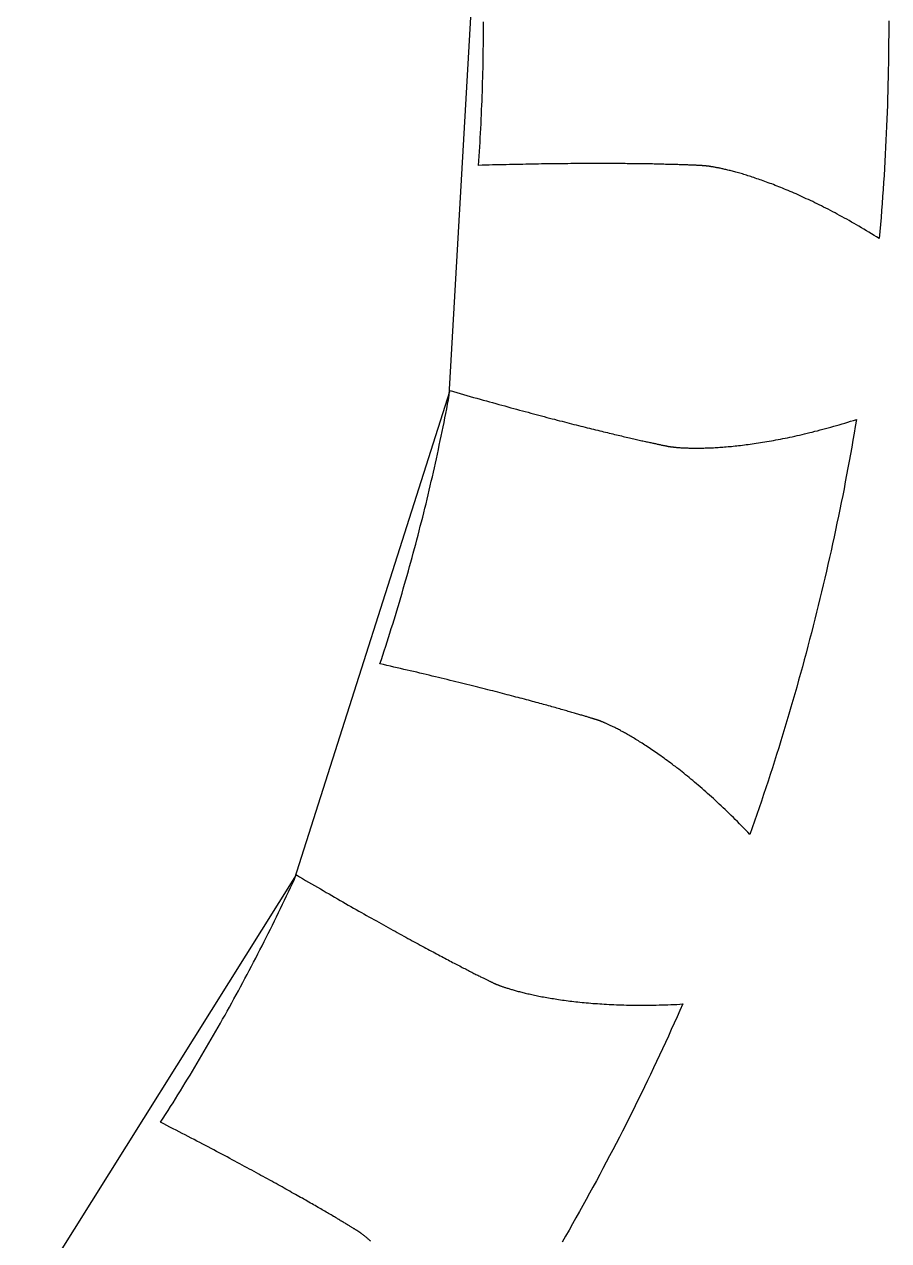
# Model space of a CAD drawing. Extents: x -27 to 27, y -27 to 27.
# Drawn here: x 17.4 to 27, y -13.5 to 0 of the extents above; entities that cross this region are included whole.
import ezdxf

# ---------------------------------------------------------------- set-up
doc = ezdxf.new("R2010")
doc.units = 0

msp = doc.modelspace()

# ---------------------------------------------------------------- linework, layer by layer
at = {"layer": 'CYCL_GEAR'}
for points in [[(21.25, -13.506), (21.243, -13.5), (21.235, -13.494), (21.228, -13.488), (21.221, -13.482), (21.215, -13.476), (21.208, -13.471), (21.202, -13.466), (21.196, -13.461), (21.19, -13.456), (21.184, -13.451), (21.178, -13.447), (21.173, -13.443), (21.168, -13.439), (21.163, -13.435), (21.158, -13.431), (21.154, -13.428), (21.149, -13.425), (21.145, -13.422), (21.141, -13.419), (21.138, -13.416), (21.134, -13.414), (21.131, -13.411), (21.128, -13.409), (21.125, -13.407), (21.122, -13.405), (21.12, -13.403), (21.118, -13.402), (21.116, -13.401), (21.114, -13.399), (21.112, -13.398), (21.111, -13.398), (21.11, -13.397), (21.109, -13.396), (21.109, -13.396), (21.108, -13.396), (21.108, -13.396), (21.108, -13.396), (21.108, -13.396), (21.108, -13.395), (21.107, -13.395), (21.106, -13.394), (21.105, -13.393), (21.103, -13.392), (21.101, -13.391), (21.099, -13.39), (21.097, -13.388), (21.094, -13.387), (21.091, -13.385), (21.088, -13.383), (21.084, -13.381), (21.081, -13.378), (21.076, -13.376), (21.072, -13.373), (21.067, -13.37), (21.062, -13.367), (21.057, -13.364), (21.052, -13.361), (21.046, -13.357), (21.04, -13.353), (21.033, -13.349), (21.027, -13.345), (21.02, -13.341), (21.013, -13.337), (21.005, -13.332), (20.997, -13.327), (20.989, -13.323), (20.981, -13.318), (20.972, -13.312), (20.963, -13.307), (20.954, -13.301), (20.945, -13.296), (20.935, -13.29), (20.925, -13.284), (20.914, -13.278), (20.904, -13.271), (20.893, -13.265), (20.881, -13.258), (20.87, -13.251), (20.858, -13.244), (20.846, -13.237), (20.834, -13.23), (20.821, -13.222), (20.808, -13.215), (20.795, -13.207), (20.781, -13.199), (20.767, -13.191), (20.753, -13.183), (20.739, -13.174), (20.724, -13.166), (20.709, -13.157), (20.694, -13.148), (20.679, -13.139), (20.663, -13.13), (20.647, -13.121), (20.63, -13.111), (20.614, -13.102), (20.597, -13.092), (20.579, -13.082), (20.562, -13.072), (20.544, -13.062), (20.526, -13.051), (20.507, -13.041), (20.489, -13.03), (20.47, -13.02), (20.45, -13.009), (20.431, -12.998), (20.411, -12.986), (20.391, -12.975), (20.37, -12.964), (20.35, -12.952), (20.329, -12.94), (20.307, -12.928), (20.286, -12.916), (20.264, -12.904), (20.242, -12.892), (20.219, -12.879), (20.197, -12.867), (20.174, -12.854), (20.15, -12.841), (20.127, -12.828), (20.103, -12.815), (20.079, -12.801), (20.054, -12.788), (20.029, -12.775), (20.004, -12.761), (19.979, -12.747), (19.954, -12.733), (19.928, -12.719), (19.901, -12.705), (19.875, -12.69), (19.848, -12.676), (19.821, -12.661), (19.794, -12.647), (19.766, -12.632), (19.739, -12.617), (19.71, -12.602), (19.682, -12.587), (19.653, -12.571), (19.624, -12.556), (19.595, -12.54), (19.565, -12.524), (19.535, -12.509), (19.505, -12.493), (19.475, -12.477), (19.444, -12.46), (19.413, -12.444), (19.382, -12.428), (19.35, -12.411), (19.319, -12.394), (19.286, -12.378), (19.254, -12.361), (19.221, -12.344), (19.188, -12.326), (19.155, -12.309), (19.122, -12.292), (19.088, -12.274), (19.054, -12.257), (19.019, -12.239), (18.985, -12.221), (18.95, -12.203), (18.915, -12.185), (18.943, -12.142), (18.97, -12.099), (18.998, -12.055), (19.025, -12.012), (19.053, -11.969), (19.08, -11.925), (19.107, -11.881), (19.134, -11.838), (19.161, -11.794), (19.188, -11.75), (19.215, -11.706), (19.242, -11.662), (19.268, -11.619), (19.295, -11.574), (19.321, -11.53), (19.347, -11.486), (19.373, -11.442), (19.4, -11.398), (19.425, -11.353), (19.451, -11.309), (19.477, -11.265), (19.503, -11.22), (19.528, -11.176), (19.554, -11.131), (19.579, -11.086), (19.604, -11.041), (19.63, -10.997), (19.655, -10.952), (19.68, -10.907), (19.705, -10.862), (19.729, -10.817), (19.754, -10.772), (19.778, -10.727), (19.803, -10.682), (19.827, -10.636), (19.851, -10.591), (19.876, -10.546), (19.9, -10.5), (19.924, -10.455), (19.947, -10.409), (19.971, -10.364), (19.995, -10.318), (20.018, -10.272), (20.042, -10.227), (20.065, -10.181), (20.088, -10.135), (20.111, -10.089), (20.134, -10.043), (20.157, -9.997), (20.18, -9.951), (20.203, -9.905), (20.225, -9.859), (20.248, -9.813), (20.27, -9.766), (20.292, -9.72), (20.314, -9.674), (20.336, -9.627), (20.358, -9.581), (20.38, -9.534), (20.402, -9.488), (22.13, -4.065), (22.168, -4.076), (22.205, -4.087), (22.243, -4.098), (22.28, -4.108), (22.317, -4.119), (22.353, -4.129), (22.39, -4.14), (22.426, -4.15), (22.462, -4.16), (22.497, -4.17), (22.532, -4.18), (22.567, -4.189), (22.602, -4.199), (22.636, -4.209), (22.67, -4.218), (22.704, -4.227), (22.737, -4.236), (22.771, -4.246), (22.803, -4.255), (22.836, -4.263), (22.868, -4.272), (22.9, -4.281), (22.932, -4.29), (22.964, -4.298), (22.995, -4.306), (23.026, -4.315), (23.056, -4.323), (23.086, -4.331), (23.116, -4.339), (23.146, -4.347), (23.175, -4.354), (23.205, -4.362), (23.233, -4.37), (23.262, -4.377), (23.29, -4.384), (23.318, -4.392), (23.346, -4.399), (23.373, -4.406), (23.4, -4.413), (23.427, -4.42), (23.453, -4.426), (23.479, -4.433), (23.505, -4.44), (23.53, -4.446), (23.556, -4.453), (23.58, -4.459), (23.605, -4.465), (23.629, -4.471), (23.653, -4.477), (23.677, -4.483), (23.7, -4.489), (23.723, -4.494), (23.746, -4.5), (23.769, -4.506), (23.791, -4.511), (23.813, -4.516), (23.834, -4.522), (23.855, -4.527), (23.876, -4.532), (23.897, -4.537), (23.917, -4.542), (23.937, -4.546), (23.957, -4.551), (23.976, -4.556), (23.995, -4.56), (24.014, -4.565), (24.032, -4.569), (24.051, -4.573), (24.068, -4.577), (24.086, -4.581), (24.103, -4.585), (24.12, -4.589), (24.136, -4.593), (24.153, -4.597), (24.169, -4.601), (24.184, -4.604), (24.2, -4.608), (24.215, -4.611), (24.229, -4.614), (24.244, -4.618), (24.258, -4.621), (24.271, -4.624), (24.285, -4.627), (24.298, -4.63), (24.31, -4.633), (24.323, -4.635), (24.335, -4.638), (24.347, -4.64), (24.358, -4.643), (24.369, -4.645), (24.38, -4.648), (24.391, -4.65), (24.401, -4.652), (24.411, -4.654), (24.42, -4.656), (24.43, -4.658), (24.439, -4.66), (24.447, -4.662), (24.455, -4.664), (24.463, -4.665), (24.471, -4.667), (24.478, -4.669), (24.485, -4.67), (24.492, -4.671), (24.498, -4.673), (24.504, -4.674), (24.51, -4.675), (24.515, -4.676), (24.52, -4.677), (24.525, -4.678), (24.53, -4.679), (24.534, -4.68), (24.537, -4.681), (24.541, -4.681), (24.544, -4.682), (24.547, -4.682), (24.549, -4.683), (24.551, -4.683), (24.553, -4.684), (24.555, -4.684), (24.556, -4.684), (24.557, -4.684), (24.557, -4.684), (24.557, -4.685), (24.557, -4.685), (24.557, -4.685), (24.558, -4.685), (24.558, -4.685), (24.559, -4.685), (24.561, -4.685), (24.562, -4.685), (24.564, -4.686), (24.566, -4.686), (24.568, -4.686), (24.571, -4.687), (24.574, -4.687), (24.577, -4.688), (24.581, -4.688), (24.584, -4.689), (24.588, -4.689), (24.593, -4.69), (24.597, -4.69), (24.602, -4.691), (24.607, -4.691), (24.612, -4.692), (24.618, -4.693), (24.624, -4.693), (24.63, -4.694), (24.637, -4.694), (24.644, -4.695), (24.651, -4.696), (24.658, -4.696), (24.666, -4.697), (24.673, -4.697), (24.682, -4.698), (24.69, -4.699), (24.699, -4.699), (24.708, -4.7), (24.717, -4.7), (24.727, -4.701), (24.736, -4.701), (24.747, -4.702), (24.757, -4.702), (24.768, -4.702), (24.779, -4.703), (24.79, -4.703), (24.801, -4.703), (24.813, -4.703), (24.825, -4.704), (24.837, -4.704), (24.85, -4.704), (24.863, -4.704), (24.876, -4.704), (24.89, -4.704), (24.903, -4.704), (24.917, -4.703), (24.932, -4.703), (24.946, -4.703), (24.961, -4.702), (24.976, -4.702), (24.991, -4.701), (25.007, -4.701), (25.023, -4.7), (25.039, -4.699), (25.055, -4.699), (25.072, -4.698), (25.089, -4.697), (25.106, -4.696), (25.124, -4.694), (25.142, -4.693), (25.16, -4.692), (25.178, -4.69), (25.197, -4.689), (25.216, -4.687), (25.235, -4.686), (25.254, -4.684), (25.274, -4.682), (25.294, -4.68), (25.314, -4.678), (25.334, -4.675), (25.355, -4.673), (25.376, -4.67), (25.397, -4.668), (25.419, -4.665), (25.441, -4.662), (25.463, -4.659), (25.485, -4.656), (25.507, -4.653), (25.53, -4.65), (25.553, -4.646), (25.577, -4.643), (25.6, -4.639), (25.624, -4.635), (25.648, -4.631), (25.672, -4.627), (25.697, -4.622), (25.722, -4.618), (25.747, -4.613), (25.772, -4.608), (25.798, -4.604), (25.823, -4.598), (25.849, -4.593), (25.876, -4.588), (25.902, -4.582), (25.929, -4.577), (25.956, -4.571), (25.983, -4.565), (26.011, -4.558), (26.039, -4.552), (26.066, -4.545), (26.095, -4.539), (26.123, -4.532), (26.152, -4.525), (26.181, -4.517), (26.21, -4.51), (26.239, -4.502), (26.269, -4.495), (26.299, -4.487), (26.329, -4.478), (26.359, -4.47), (26.389, -4.461), (26.42, -4.453), (26.451, -4.444), (26.482, -4.434), (26.514, -4.425), (26.545, -4.416), (26.577, -4.406), (26.609, -4.396), (26.641, -4.386), (26.629, -4.463), (26.616, -4.539), (26.602, -4.616), (26.589, -4.693), (26.575, -4.77), (26.561, -4.847), (26.547, -4.924), (26.533, -5), (26.518, -5.077), (26.504, -5.154), (26.489, -5.23), (26.473, -5.307), (26.458, -5.383), (26.442, -5.46), (26.426, -5.536), (26.41, -5.613), (26.394, -5.689), (26.377, -5.765), (26.36, -5.842), (26.343, -5.918), (26.326, -5.994), (26.309, -6.07), (26.291, -6.146), (26.273, -6.222), (26.255, -6.298), (26.237, -6.374), (26.218, -6.45), (26.2, -6.525), (26.181, -6.601), (26.161, -6.677), (26.142, -6.752), (26.122, -6.828), (26.103, -6.903), (26.082, -6.979), (26.062, -7.054), (26.042, -7.13), (26.021, -7.205), (26, -7.28), (25.979, -7.355), (25.957, -7.43), (25.936, -7.505), (25.914, -7.58), (25.892, -7.655), (25.87, -7.73), (25.847, -7.805), (25.825, -7.879), (25.802, -7.954), (25.779, -8.029), (25.755, -8.103), (25.732, -8.178), (25.708, -8.252), (25.684, -8.326), (25.66, -8.4), (25.636, -8.475), (25.611, -8.549), (25.586, -8.623), (25.561, -8.697), (25.536, -8.77), (25.51, -8.844), (25.485, -8.918), (25.459, -8.992), (25.435, -8.967), (25.412, -8.943), (25.389, -8.919), (25.366, -8.895), (25.343, -8.872), (25.32, -8.849), (25.297, -8.826), (25.275, -8.804), (25.252, -8.781), (25.23, -8.76), (25.207, -8.738), (25.185, -8.716), (25.163, -8.695), (25.141, -8.675), (25.119, -8.654), (25.097, -8.634), (25.075, -8.614), (25.054, -8.594), (25.032, -8.574), (25.011, -8.555), (24.989, -8.536), (24.968, -8.518), (24.947, -8.499), (24.927, -8.481), (24.906, -8.463), (24.885, -8.445), (24.865, -8.428), (24.845, -8.411), (24.824, -8.394), (24.804, -8.377), (24.784, -8.361), (24.765, -8.345), (24.745, -8.329), (24.726, -8.313), (24.706, -8.298), (24.687, -8.283), (24.668, -8.268), (24.649, -8.253), (24.631, -8.239), (24.612, -8.225), (24.594, -8.211), (24.576, -8.197), (24.558, -8.184), (24.54, -8.171), (24.522, -8.158), (24.505, -8.145), (24.487, -8.132), (24.47, -8.12), (24.453, -8.108), (24.436, -8.096), (24.42, -8.084), (24.403, -8.073), (24.387, -8.062), (24.371, -8.051), (24.355, -8.04), (24.339, -8.03), (24.323, -8.019), (24.308, -8.009), (24.293, -7.999), (24.278, -7.99), (24.263, -7.98), (24.248, -7.971), (24.234, -7.962), (24.22, -7.953), (24.206, -7.945), (24.192, -7.936), (24.178, -7.928), (24.165, -7.92), (24.152, -7.912), (24.139, -7.904), (24.126, -7.897), (24.113, -7.89), (24.101, -7.882), (24.089, -7.876), (24.077, -7.869), (24.065, -7.862), (24.054, -7.856), (24.042, -7.85), (24.031, -7.844), (24.02, -7.838), (24.01, -7.832), (23.999, -7.827), (23.989, -7.821), (23.979, -7.816), (23.969, -7.811), (23.96, -7.806), (23.951, -7.802), (23.941, -7.797), (23.933, -7.793), (23.924, -7.789), (23.916, -7.785), (23.908, -7.781), (23.9, -7.777), (23.892, -7.774), (23.885, -7.77), (23.877, -7.767), (23.87, -7.764), (23.864, -7.761), (23.857, -7.758), (23.851, -7.755), (23.845, -7.752), (23.839, -7.75), (23.834, -7.748), (23.828, -7.745), (23.823, -7.743), (23.819, -7.741), (23.814, -7.74), (23.81, -7.738), (23.806, -7.736), (23.802, -7.735), (23.799, -7.734), (23.795, -7.732), (23.792, -7.731), (23.79, -7.73), (23.787, -7.729), (23.785, -7.728), (23.783, -7.728), (23.781, -7.727), (23.78, -7.727), (23.779, -7.726), (23.778, -7.726), (23.777, -7.726), (23.777, -7.725), (23.776, -7.725), (23.776, -7.725), (23.776, -7.725), (23.776, -7.725), (23.775, -7.725), (23.774, -7.725), (23.772, -7.724), (23.771, -7.724), (23.769, -7.723), (23.766, -7.722), (23.764, -7.721), (23.761, -7.72), (23.757, -7.719), (23.754, -7.718), (23.75, -7.717), (23.745, -7.716), (23.741, -7.714), (23.736, -7.713), (23.731, -7.711), (23.725, -7.709), (23.719, -7.707), (23.713, -7.706), (23.706, -7.703), (23.7, -7.701), (23.693, -7.699), (23.685, -7.697), (23.677, -7.695), (23.669, -7.692), (23.661, -7.69), (23.652, -7.687), (23.643, -7.684), (23.634, -7.681), (23.624, -7.678), (23.614, -7.675), (23.604, -7.672), (23.593, -7.669), (23.582, -7.666), (23.571, -7.663), (23.559, -7.659), (23.547, -7.656), (23.535, -7.652), (23.523, -7.648), (23.51, -7.645), (23.497, -7.641), (23.483, -7.637), (23.469, -7.633), (23.455, -7.629), (23.441, -7.625), (23.426, -7.621), (23.411, -7.616), (23.395, -7.612), (23.38, -7.607), (23.364, -7.603), (23.347, -7.598), (23.331, -7.593), (23.314, -7.589), (23.296, -7.584), (23.279, -7.579), (23.261, -7.574), (23.243, -7.569), (23.224, -7.564), (23.205, -7.558), (23.186, -7.553), (23.167, -7.548), (23.147, -7.542), (23.127, -7.537), (23.106, -7.531), (23.085, -7.526), (23.064, -7.52), (23.043, -7.514), (23.021, -7.508), (22.999, -7.502), (22.977, -7.496), (22.954, -7.49), (22.931, -7.484), (22.908, -7.478), (22.884, -7.472), (22.861, -7.466), (22.836, -7.459), (22.812, -7.453), (22.787, -7.446), (22.762, -7.44), (22.736, -7.433), (22.711, -7.426), (22.684, -7.42), (22.658, -7.413), (22.631, -7.406), (22.604, -7.399), (22.577, -7.392), (22.549, -7.385), (22.521, -7.378), (22.493, -7.371), (22.465, -7.364), (22.436, -7.356), (22.407, -7.349), (22.377, -7.342), (22.347, -7.334), (22.317, -7.327), (22.287, -7.319), (22.256, -7.312), (22.225, -7.304), (22.194, -7.296), (22.162, -7.289), (22.13, -7.281), (22.098, -7.273), (22.065, -7.265), (22.032, -7.257), (21.999, -7.249), (21.966, -7.241), (21.932, -7.233), (21.898, -7.225), (21.864, -7.217), (21.829, -7.209), (21.794, -7.201), (21.759, -7.192), (21.723, -7.184), (21.687, -7.176), (21.651, -7.167), (21.615, -7.159), (21.578, -7.15), (21.541, -7.142), (21.503, -7.133), (21.466, -7.125), (21.428, -7.116), (21.389, -7.107), (21.351, -7.099), (21.367, -7.05), (21.383, -7.001), (21.399, -6.952), (21.415, -6.903), (21.431, -6.854), (21.446, -6.805), (21.462, -6.756), (21.477, -6.707), (21.492, -6.658), (21.507, -6.609), (21.522, -6.56), (21.537, -6.511), (21.552, -6.462), (21.567, -6.412), (21.581, -6.363), (21.596, -6.314), (21.61, -6.265), (21.625, -6.215), (21.639, -6.166), (21.653, -6.116), (21.667, -6.067), (21.68, -6.017), (21.694, -5.968), (21.708, -5.918), (21.721, -5.869), (21.734, -5.819), (21.748, -5.77), (21.761, -5.72), (21.774, -5.67), (21.787, -5.62), (21.799, -5.571), (21.812, -5.521), (21.825, -5.471), (21.837, -5.421), (21.849, -5.371), (21.862, -5.321), (21.874, -5.271), (21.886, -5.221), (21.898, -5.171), (21.909, -5.121), (21.921, -5.071), (21.933, -5.021), (21.944, -4.971), (21.955, -4.921), (21.966, -4.871), (21.977, -4.821), (21.988, -4.771), (21.999, -4.72), (22.01, -4.67), (22.021, -4.62), (22.031, -4.57), (22.041, -4.519), (22.052, -4.469), (22.062, -4.419), (22.072, -4.368), (22.082, -4.318), (22.092, -4.267), (22.101, -4.217), (22.111, -4.166), (22.12, -4.116), (22.445, 1.566)], [(27, 0.039), (27, -0.039), (27, -0.117), (26.999, -0.195), (26.999, -0.273), (26.998, -0.351), (26.997, -0.429), (26.995, -0.507), (26.994, -0.585), (26.992, -0.663), (26.99, -0.741), (26.988, -0.819), (26.985, -0.898), (26.982, -0.976), (26.979, -1.054), (26.976, -1.132), (26.973, -1.21), (26.969, -1.287), (26.965, -1.365), (26.961, -1.443), (26.957, -1.521), (26.953, -1.599), (26.948, -1.677), (26.943, -1.755), (26.938, -1.833), (26.932, -1.911), (26.927, -1.989), (26.921, -2.067), (26.915, -2.144), (26.908, -2.222), (26.902, -2.3), (26.895, -2.378), (26.866, -2.36), (26.838, -2.342), (26.809, -2.325), (26.781, -2.308), (26.753, -2.291), (26.725, -2.274), (26.698, -2.258), (26.67, -2.242), (26.643, -2.226), (26.615, -2.21), (26.588, -2.195), (26.561, -2.179), (26.535, -2.164), (26.508, -2.15), (26.482, -2.135), (26.455, -2.121), (26.429, -2.107), (26.404, -2.093), (26.378, -2.08), (26.353, -2.066), (26.327, -2.053), (26.302, -2.041), (26.277, -2.028), (26.253, -2.015), (26.228, -2.003), (26.204, -1.991), (26.18, -1.98), (26.156, -1.968), (26.132, -1.957), (26.108, -1.946), (26.085, -1.935), (26.062, -1.924), (26.039, -1.913), (26.016, -1.903), (25.994, -1.893), (25.972, -1.883), (25.949, -1.873), (25.928, -1.864), (25.906, -1.855), (25.884, -1.846), (25.863, -1.837), (25.842, -1.828), (25.821, -1.819), (25.801, -1.811), (25.78, -1.803), (25.76, -1.795), (25.74, -1.787), (25.721, -1.779), (25.701, -1.772), (25.682, -1.765), (25.663, -1.758), (25.644, -1.751), (25.626, -1.744), (25.607, -1.737), (25.589, -1.731), (25.571, -1.725), (25.554, -1.718), (25.536, -1.713), (25.519, -1.707), (25.502, -1.701), (25.485, -1.696), (25.469, -1.69), (25.453, -1.685), (25.437, -1.68), (25.421, -1.675), (25.406, -1.67), (25.39, -1.666), (25.375, -1.661), (25.361, -1.657), (25.346, -1.653), (25.332, -1.649), (25.318, -1.645), (25.304, -1.641), (25.291, -1.637), (25.277, -1.634), (25.264, -1.63), (25.252, -1.627), (25.239, -1.624), (25.227, -1.621), (25.215, -1.618), (25.203, -1.615), (25.192, -1.612), (25.181, -1.61), (25.17, -1.607), (25.159, -1.605), (25.149, -1.603), (25.138, -1.6), (25.128, -1.598), (25.119, -1.596), (25.109, -1.594), (25.1, -1.593), (25.091, -1.591), (25.083, -1.589), (25.075, -1.588), (25.066, -1.586), (25.059, -1.585), (25.051, -1.583), (25.044, -1.582), (25.037, -1.581), (25.03, -1.58), (25.024, -1.579), (25.018, -1.578), (25.012, -1.577), (25.006, -1.576), (25.001, -1.575), (24.996, -1.575), (24.991, -1.574), (24.986, -1.574), (24.982, -1.573), (24.978, -1.573), (24.974, -1.572), (24.971, -1.572), (24.968, -1.571), (24.965, -1.571), (24.962, -1.571), (24.96, -1.571), (24.958, -1.57), (24.956, -1.57), (24.954, -1.57), (24.953, -1.57), (24.952, -1.57), (24.951, -1.57), (24.951, -1.57), (24.951, -1.57), (24.951, -1.57), (24.95, -1.57), (24.95, -1.57), (24.949, -1.57), (24.948, -1.57), (24.946, -1.57), (24.945, -1.569), (24.942, -1.569), (24.94, -1.569), (24.937, -1.569), (24.934, -1.569), (24.931, -1.569), (24.927, -1.568), (24.923, -1.568), (24.918, -1.568), (24.913, -1.568), (24.908, -1.567), (24.903, -1.567), (24.897, -1.567), (24.891, -1.567), (24.884, -1.566), (24.877, -1.566), (24.87, -1.566), (24.863, -1.565), (24.855, -1.565), (24.847, -1.565), (24.839, -1.564), (24.83, -1.564), (24.821, -1.563), (24.811, -1.563), (24.801, -1.563), (24.791, -1.562), (24.781, -1.562), (24.77, -1.561), (24.759, -1.561), (24.748, -1.561), (24.736, -1.56), (24.724, -1.56), (24.711, -1.559), (24.699, -1.559), (24.686, -1.558), (24.672, -1.558), (24.659, -1.557), (24.645, -1.557), (24.63, -1.557), (24.615, -1.556), (24.6, -1.556), (24.585, -1.555), (24.569, -1.555), (24.553, -1.554), (24.537, -1.554), (24.52, -1.554), (24.503, -1.553), (24.486, -1.553), (24.469, -1.552), (24.451, -1.552), (24.432, -1.552), (24.414, -1.551), (24.395, -1.551), (24.376, -1.55), (24.356, -1.55), (24.336, -1.55), (24.316, -1.549), (24.295, -1.549), (24.274, -1.549), (24.253, -1.548), (24.232, -1.548), (24.21, -1.548), (24.188, -1.548), (24.165, -1.547), (24.142, -1.547), (24.119, -1.547), (24.096, -1.547), (24.072, -1.546), (24.048, -1.546), (24.024, -1.546), (23.999, -1.546), (23.974, -1.546), (23.949, -1.545), (23.923, -1.545), (23.897, -1.545), (23.871, -1.545), (23.844, -1.545), (23.817, -1.545), (23.79, -1.545), (23.762, -1.545), (23.734, -1.545), (23.706, -1.545), (23.678, -1.545), (23.649, -1.545), (23.62, -1.545), (23.59, -1.546), (23.56, -1.546), (23.53, -1.546), (23.5, -1.546), (23.469, -1.546), (23.438, -1.547), (23.407, -1.547), (23.375, -1.547), (23.343, -1.547), (23.311, -1.548), (23.278, -1.548), (23.246, -1.549), (23.212, -1.549), (23.179, -1.55), (23.145, -1.55), (23.111, -1.551), (23.077, -1.551), (23.042, -1.552), (23.007, -1.552), (22.972, -1.553), (22.936, -1.554), (22.9, -1.554), (22.864, -1.555), (22.827, -1.556), (22.79, -1.557), (22.753, -1.558), (22.716, -1.559), (22.678, -1.559), (22.64, -1.56), (22.602, -1.561), (22.563, -1.562), (22.524, -1.564), (22.485, -1.565), (22.445, -1.566), (22.449, -1.515), (22.452, -1.463), (22.456, -1.412), (22.459, -1.361), (22.462, -1.309), (22.465, -1.258), (22.468, -1.207), (22.47, -1.156), (22.473, -1.104), (22.475, -1.053), (22.478, -1.002), (22.48, -0.95), (22.482, -0.899), (22.484, -0.848), (22.486, -0.796), (22.488, -0.745), (22.489, -0.694), (22.491, -0.642), (22.492, -0.591), (22.494, -0.539), (22.495, -0.488), (22.496, -0.437), (22.497, -0.385), (22.498, -0.334), (22.498, -0.283), (22.499, -0.231), (22.499, -0.18), (22.5, -0.128), (22.5, -0.077), (22.5, -0.026), (22.5, 0.026)], [(17.401, -14.263), (20.423, -9.441), (20.458, -9.461), (20.491, -9.481), (20.525, -9.501), (20.558, -9.52), (20.591, -9.54), (20.624, -9.559), (20.657, -9.578), (20.689, -9.596), (20.721, -9.615), (20.753, -9.634), (20.785, -9.652), (20.816, -9.67), (20.847, -9.688), (20.878, -9.706), (20.909, -9.723), (20.939, -9.741), (20.969, -9.758), (20.999, -9.775), (21.029, -9.792), (21.058, -9.809), (21.087, -9.825), (21.116, -9.842), (21.145, -9.858), (21.173, -9.874), (21.201, -9.89), (21.229, -9.905), (21.257, -9.921), (21.284, -9.936), (21.311, -9.951), (21.338, -9.966), (21.364, -9.981), (21.391, -9.996), (21.417, -10.01), (21.443, -10.025), (21.468, -10.039), (21.493, -10.053), (21.518, -10.066), (21.543, -10.08), (21.567, -10.094), (21.591, -10.107), (21.615, -10.12), (21.639, -10.133), (21.662, -10.146), (21.685, -10.158), (21.708, -10.171), (21.731, -10.183), (21.753, -10.195), (21.775, -10.207), (21.797, -10.219), (21.818, -10.23), (21.84, -10.242), (21.86, -10.253), (21.881, -10.264), (21.901, -10.275), (21.922, -10.286), (21.941, -10.296), (21.961, -10.307), (21.98, -10.317), (21.999, -10.327), (22.018, -10.337), (22.036, -10.347), (22.055, -10.357), (22.072, -10.366), (22.09, -10.375), (22.107, -10.384), (22.124, -10.393), (22.141, -10.402), (22.158, -10.411), (22.174, -10.419), (22.19, -10.427), (22.205, -10.436), (22.221, -10.444), (22.236, -10.451), (22.251, -10.459), (22.265, -10.467), (22.279, -10.474), (22.293, -10.481), (22.307, -10.488), (22.32, -10.495), (22.334, -10.502), (22.346, -10.508), (22.359, -10.515), (22.371, -10.521), (22.383, -10.527), (22.395, -10.533), (22.406, -10.538), (22.417, -10.544), (22.428, -10.55), (22.438, -10.555), (22.449, -10.56), (22.458, -10.565), (22.468, -10.57), (22.477, -10.574), (22.486, -10.579), (22.495, -10.583), (22.504, -10.587), (22.512, -10.591), (22.52, -10.595), (22.527, -10.599), (22.535, -10.603), (22.542, -10.606), (22.548, -10.609), (22.555, -10.613), (22.561, -10.616), (22.567, -10.618), (22.572, -10.621), (22.577, -10.624), (22.582, -10.626), (22.587, -10.628), (22.591, -10.63), (22.595, -10.632), (22.599, -10.634), (22.602, -10.636), (22.606, -10.637), (22.608, -10.639), (22.611, -10.64), (22.613, -10.641), (22.615, -10.642), (22.617, -10.643), (22.618, -10.643), (22.619, -10.644), (22.62, -10.644), (22.621, -10.644), (22.621, -10.644), (22.621, -10.644), (22.621, -10.645), (22.621, -10.645), (22.622, -10.645), (22.623, -10.645), (22.624, -10.646), (22.625, -10.647), (22.627, -10.647), (22.629, -10.648), (22.631, -10.649), (22.634, -10.65), (22.636, -10.651), (22.639, -10.652), (22.642, -10.654), (22.646, -10.655), (22.65, -10.657), (22.654, -10.658), (22.658, -10.66), (22.662, -10.662), (22.667, -10.664), (22.672, -10.665), (22.678, -10.667), (22.683, -10.67), (22.689, -10.672), (22.695, -10.674), (22.702, -10.676), (22.708, -10.679), (22.715, -10.681), (22.723, -10.683), (22.73, -10.686), (22.738, -10.689), (22.746, -10.691), (22.754, -10.694), (22.763, -10.697), (22.772, -10.699), (22.781, -10.702), (22.79, -10.705), (22.8, -10.708), (22.81, -10.711), (22.82, -10.714), (22.831, -10.717), (22.841, -10.72), (22.853, -10.723), (22.864, -10.726), (22.875, -10.73), (22.887, -10.733), (22.9, -10.736), (22.912, -10.739), (22.925, -10.742), (22.938, -10.746), (22.951, -10.749), (22.965, -10.752), (22.979, -10.756), (22.993, -10.759), (23.007, -10.762), (23.022, -10.765), (23.037, -10.769), (23.052, -10.772), (23.068, -10.775), (23.084, -10.779), (23.1, -10.782), (23.116, -10.785), (23.133, -10.789), (23.15, -10.792), (23.167, -10.795), (23.185, -10.798), (23.203, -10.801), (23.221, -10.805), (23.239, -10.808), (23.258, -10.811), (23.277, -10.814), (23.296, -10.817), (23.315, -10.82), (23.335, -10.823), (23.355, -10.826), (23.376, -10.829), (23.396, -10.832), (23.417, -10.834), (23.439, -10.837), (23.46, -10.84), (23.482, -10.843), (23.504, -10.845), (23.526, -10.848), (23.549, -10.85), (23.572, -10.853), (23.595, -10.855), (23.618, -10.857), (23.642, -10.859), (23.666, -10.862), (23.691, -10.864), (23.715, -10.866), (23.74, -10.868), (23.765, -10.869), (23.791, -10.871), (23.816, -10.873), (23.842, -10.875), (23.868, -10.876), (23.895, -10.877), (23.922, -10.879), (23.949, -10.88), (23.976, -10.881), (24.004, -10.882), (24.032, -10.883), (24.06, -10.884), (24.088, -10.885), (24.117, -10.885), (24.146, -10.886), (24.175, -10.886), (24.205, -10.886), (24.235, -10.886), (24.265, -10.886), (24.295, -10.886), (24.326, -10.886), (24.357, -10.886), (24.388, -10.885), (24.419, -10.885), (24.451, -10.884), (24.483, -10.883), (24.515, -10.882), (24.548, -10.881), (24.58, -10.88), (24.613, -10.878), (24.647, -10.877), (24.68, -10.875), (24.714, -10.873), (24.682, -10.945), (24.651, -11.016), (24.619, -11.087), (24.586, -11.158), (24.554, -11.229), (24.522, -11.3), (24.489, -11.371), (24.456, -11.442), (24.423, -11.512), (24.389, -11.583), (24.356, -11.654), (24.322, -11.724), (24.288, -11.794), (24.254, -11.864), (24.219, -11.934), (24.185, -12.004), (24.15, -12.074), (24.115, -12.144), (24.08, -12.214), (24.044, -12.283), (24.009, -12.353), (23.973, -12.422), (23.937, -12.491), (23.901, -12.56), (23.864, -12.629), (23.827, -12.698), (23.791, -12.767), (23.754, -12.836), (23.716, -12.905), (23.679, -12.973), (23.641, -13.042), (23.604, -13.11), (23.566, -13.178), (23.527, -13.246), (23.489, -13.314), (23.45, -13.382), (23.412, -13.45), (23.373, -13.517)]]:
    msp.add_lwpolyline(points, dxfattribs=at)

doc.saveas('drawing.dxf')
